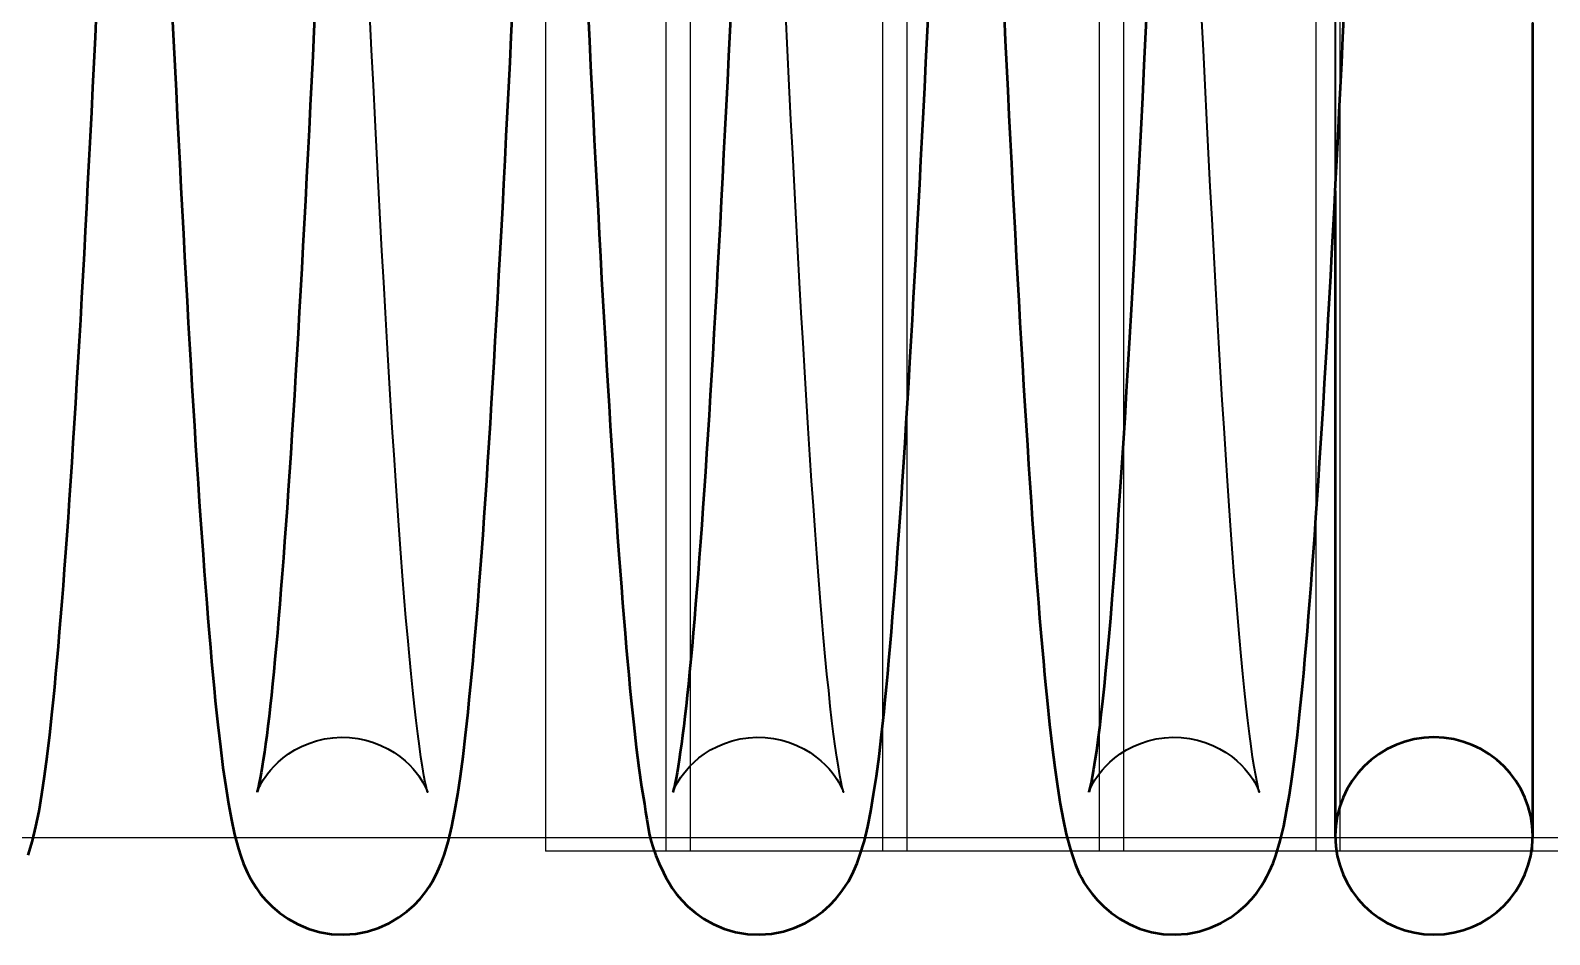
# Model space of a CAD drawing. Header units: millimetres. Extents: x 1448 to 104164, y -19509 to -89.
# Drawn here: x 84826.7 to 84889.9, y -3056.7 to -3019.1 of the extents above; entities that cross this region are included whole.
import ezdxf

# ---------------------------------------------------------------- set-up
doc = ezdxf.new("R2010")
doc.units = ezdxf.units.MM
doc.header["$LTSCALE"] = 60
doc.header["$MEASUREMENT"] = 0
doc.layers.get('0').update_dxf_attribs({"linetype": 'CONTINUOUS'})
doc.layers.add('가려진 것(ISO)', color=7, linetype='CONTINUOUS', lineweight=35)
doc.layers.add('가시적인 것(ISO)', color=7, linetype='CONTINUOUS', lineweight=50)

# ---------------------------------------------------------------- blocks, each defined once
blk = doc.blocks.new('bvde')
at = {"color": 3}
for p, q in [((21501438.18, -50950296.858), (21501438.18, -50950395.858)), ((21501446.18, -50950296.858), (21501446.18, -50950395.858)), ((21501447.18, -50950296.858), (21501447.18, -50950395.858)), ((21501455.18, -50950296.858), (21501455.18, -50950395.858)), ((21501456.18, -50950296.858), (21501456.18, -50950395.858)), ((21501464.18, -50950296.858), (21501464.18, -50950395.858)), ((21501465.18, -50950296.858), (21501465.18, -50950395.858)), ((21501473.18, -50950296.858), (21501473.18, -50950395.858)), ((21501474.18, -50950296.858), (21501474.18, -50950395.858)), ((21501479.18, -50950296.858), (21501479.18, -50950395.858)), ((21501412.18, -50950395.858), (21501479.18, -50950395.858))]:
    blk.add_line(p, q, dxfattribs=at)
blk = doc.blocks.new('토션스프링1')
at = {"layer": '가려진 것(ISO)', "flags": 128}
for points in [[(21462162.656, -50955475.137), (21462162.656, -50955476.191), (21462162.656, -50955477.234), (21462162.656, -50955478.263), (21462162.656, -50955479.28), (21462162.656, -50955480.285), (21462162.656, -50955481.279), (21462162.656, -50955482.262)], [(21462172.894, -50955507.244), (21462172.889, -50955507.229), (21462172.869, -50955507.177), (21462172.828, -50955507.083), (21462172.758, -50955506.94), (21462172.707, -50955506.847), (21462172.642, -50955506.739), (21462172.561, -50955506.617), (21462172.461, -50955506.478), (21462172.338, -50955506.326), (21462172.191, -50955506.163), (21462172.018, -50955505.994), (21462171.816, -50955505.822), (21462171.586, -50955505.652), (21462171.329, -50955505.491), (21462171.05, -50955505.344), (21462170.749, -50955505.217), (21462170.43, -50955505.114), (21462170.096, -50955505.035), (21462169.754, -50955504.985), (21462169.407, -50955504.965), (21462169.059, -50955504.976), (21462168.715, -50955505.017), (21462168.378, -50955505.086), (21462168.055, -50955505.182), (21462167.748, -50955505.303), (21462167.461, -50955505.445), (21462167.197, -50955505.602), (21462166.958, -50955505.768), (21462166.749, -50955505.94), (21462166.567, -50955506.111), (21462166.411, -50955506.277), (21462166.282, -50955506.432), (21462166.174, -50955506.572), (21462166.087, -50955506.699), (21462166.016, -50955506.811), (21462165.961, -50955506.91), (21462165.885, -50955507.065), (21462165.842, -50955507.166), (21462165.82, -50955507.224), (21462165.813, -50955507.244), (21462165.816, -50955507.234), (21462165.826, -50955507.197), (21462165.841, -50955507.137), (21462165.86, -50955507.056), (21462165.907, -50955506.837), (21462165.963, -50955506.547), (21462166.025, -50955506.195), (21462166.089, -50955505.788), (21462166.154, -50955505.333), (21462166.22, -50955504.827), (21462166.287, -50955504.272), (21462166.356, -50955503.671), (21462166.425, -50955503.023), (21462166.495, -50955502.331), (21462166.565, -50955501.596), (21462166.636, -50955500.819), (21462166.707, -50955500.001), (21462166.778, -50955499.144), (21462166.85, -50955498.25), (21462166.921, -50955497.319), (21462166.992, -50955496.353), (21462167.063, -50955495.347), (21462167.134, -50955494.304), (21462167.205, -50955493.225), (21462167.277, -50955492.111), (21462167.348, -50955490.962), (21462167.42, -50955489.781), (21462167.491, -50955488.569), (21462167.563, -50955487.327), (21462167.635, -50955486.056), (21462167.706, -50955484.757), (21462167.777, -50955483.432), (21462167.849, -50955482.082), (21462167.92, -50955480.705), (21462167.992, -50955479.3), (21462168.063, -50955477.869), (21462168.135, -50955476.413), (21462168.207, -50955474.934)], [(21462190.169, -50955507.244), (21462190.164, -50955507.229), (21462190.145, -50955507.177), (21462190.104, -50955507.083), (21462190.034, -50955506.94), (21462189.983, -50955506.847), (21462189.918, -50955506.739), (21462189.837, -50955506.616), (21462189.736, -50955506.478), (21462189.613, -50955506.325), (21462189.466, -50955506.162), (21462189.292, -50955505.993), (21462189.091, -50955505.821), (21462188.861, -50955505.652), (21462188.604, -50955505.491), (21462188.324, -50955505.344), (21462188.023, -50955505.217), (21462187.704, -50955505.113), (21462187.371, -50955505.035), (21462187.028, -50955504.985), (21462186.681, -50955504.965), (21462186.333, -50955504.976), (21462185.989, -50955505.017), (21462185.652, -50955505.087), (21462185.328, -50955505.183), (21462185.022, -50955505.304), (21462184.735, -50955505.445), (21462184.471, -50955505.603), (21462184.233, -50955505.77), (21462184.023, -50955505.941), (21462183.841, -50955506.112), (21462183.686, -50955506.278), (21462183.556, -50955506.433), (21462183.45, -50955506.574), (21462183.363, -50955506.702), (21462183.293, -50955506.815), (21462183.238, -50955506.913), (21462183.162, -50955507.065), (21462183.118, -50955507.166), (21462183.096, -50955507.223), (21462183.089, -50955507.244), (21462183.092, -50955507.234), (21462183.102, -50955507.197), (21462183.118, -50955507.136), (21462183.137, -50955507.055), (21462183.184, -50955506.836), (21462183.238, -50955506.549), (21462183.299, -50955506.199), (21462183.363, -50955505.792), (21462183.43, -50955505.333), (21462183.496, -50955504.828), (21462183.564, -50955504.275), (21462183.632, -50955503.674), (21462183.701, -50955503.027), (21462183.771, -50955502.336), (21462183.841, -50955501.601), (21462183.911, -50955500.825), (21462183.982, -50955500.007), (21462184.054, -50955499.15), (21462184.125, -50955498.254), (21462184.196, -50955497.322), (21462184.267, -50955496.353), (21462184.338, -50955495.35), (21462184.409, -50955494.31), (21462184.481, -50955493.232), (21462184.552, -50955492.119), (21462184.623, -50955490.971), (21462184.695, -50955489.79), (21462184.767, -50955488.577), (21462184.838, -50955487.333), (21462184.91, -50955486.061), (21462184.982, -50955484.76), (21462185.053, -50955483.433), (21462185.125, -50955482.08), (21462185.196, -50955480.703), (21462185.267, -50955479.301), (21462185.339, -50955477.873), (21462185.41, -50955476.418), (21462185.482, -50955474.94)], [(21462207.445, -50955507.244), (21462207.44, -50955507.229), (21462207.421, -50955507.177), (21462207.38, -50955507.083), (21462207.309, -50955506.94), (21462207.258, -50955506.847), (21462207.194, -50955506.739), (21462207.113, -50955506.617), (21462207.012, -50955506.478), (21462206.889, -50955506.326), (21462206.742, -50955506.163), (21462206.569, -50955505.994), (21462206.367, -50955505.822), (21462206.137, -50955505.652), (21462205.881, -50955505.491), (21462205.601, -50955505.344), (21462205.301, -50955505.217), (21462204.981, -50955505.114), (21462204.648, -50955505.035), (21462204.305, -50955504.985), (21462203.958, -50955504.965), (21462203.611, -50955504.976), (21462203.266, -50955505.017), (21462202.929, -50955505.086), (21462202.606, -50955505.182), (21462202.3, -50955505.303), (21462202.013, -50955505.445), (21462201.748, -50955505.602), (21462201.51, -50955505.768), (21462201.3, -50955505.94), (21462201.118, -50955506.111), (21462200.963, -50955506.277), (21462200.833, -50955506.432), (21462200.726, -50955506.572), (21462200.638, -50955506.699), (21462200.568, -50955506.811), (21462200.512, -50955506.91), (21462200.437, -50955507.065), (21462200.394, -50955507.166), (21462200.371, -50955507.224), (21462200.364, -50955507.244), (21462200.368, -50955507.234), (21462200.378, -50955507.197), (21462200.393, -50955507.137), (21462200.412, -50955507.056), (21462200.458, -50955506.837), (21462200.514, -50955506.547), (21462200.576, -50955506.195), (21462200.64, -50955505.788), (21462200.705, -50955505.333), (21462200.772, -50955504.827), (21462200.839, -50955504.272), (21462200.907, -50955503.671), (21462200.976, -50955503.023), (21462201.046, -50955502.331), (21462201.117, -50955501.596), (21462201.188, -50955500.819), (21462201.259, -50955500.001), (21462201.33, -50955499.144), (21462201.401, -50955498.25), (21462201.472, -50955497.319), (21462201.543, -50955496.353), (21462201.614, -50955495.347), (21462201.685, -50955494.304), (21462201.757, -50955493.225), (21462201.828, -50955492.111), (21462201.9, -50955490.962), (21462201.971, -50955489.781), (21462202.043, -50955488.569), (21462202.114, -50955487.327), (21462202.186, -50955486.056), (21462202.258, -50955484.757), (21462202.329, -50955483.432), (21462202.4, -50955482.082), (21462202.472, -50955480.705), (21462202.543, -50955479.3), (21462202.615, -50955477.869), (21462202.686, -50955476.413), (21462202.758, -50955474.934)]]:
    blk.add_lwpolyline(points, dxfattribs=at)
at = {"layer": '가시적인 것(ISO)'}
blk.add_line((21462162.656, -50955482.262), (21462162.656, -50955509.064), dxfattribs=at)
at = {"layer": '가시적인 것(ISO)', "flags": 128}
for points in [[(21462154.456, -50955509.064), (21462154.456, -50955508.968), (21462154.456, -50955508.891), (21462154.456, -50955508.759), (21462154.456, -50955508.587), (21462154.456, -50955508.378), (21462154.456, -50955508.131), (21462154.456, -50955507.846), (21462154.456, -50955507.523), (21462154.456, -50955507.162), (21462154.456, -50955506.765), (21462154.456, -50955506.331), (21462154.456, -50955505.861), (21462154.456, -50955505.353), (21462154.456, -50955504.808), (21462154.456, -50955504.227), (21462154.456, -50955503.608), (21462154.456, -50955502.955), (21462154.456, -50955502.266), (21462154.456, -50955501.542), (21462154.456, -50955500.786), (21462154.456, -50955499.995), (21462154.456, -50955499.173), (21462154.456, -50955498.319), (21462154.456, -50955497.433), (21462154.456, -50955496.517), (21462154.456, -50955495.571), (21462154.456, -50955494.593), (21462154.456, -50955493.583), (21462154.456, -50955492.542), (21462154.456, -50955491.472), (21462154.456, -50955490.373), (21462154.456, -50955489.247), (21462154.456, -50955488.093), (21462154.456, -50955486.915), (21462154.456, -50955485.711), (21462154.456, -50955484.484), (21462154.456, -50955483.235), (21462154.456, -50955481.964), (21462154.456, -50955480.672), (21462154.456, -50955479.358), (21462154.456, -50955478.021), (21462154.456, -50955476.661), (21462154.456, -50955475.281)], [(21462170.468, -50955474.274), (21462170.535, -50955475.664), (21462170.602, -50955477.034), (21462170.669, -50955478.384), (21462170.735, -50955479.71), (21462170.802, -50955481.014), (21462170.869, -50955482.293), (21462170.935, -50955483.552), (21462171.002, -50955484.788), (21462171.069, -50955486.002), (21462171.136, -50955487.191), (21462171.202, -50955488.354), (21462171.269, -50955489.492), (21462171.336, -50955490.602), (21462171.403, -50955491.684), (21462171.469, -50955492.736), (21462171.536, -50955493.758), (21462171.603, -50955494.749), (21462171.669, -50955495.706), (21462171.735, -50955496.632), (21462171.801, -50955497.527), (21462171.868, -50955498.39), (21462171.934, -50955499.22), (21462172, -50955500.017), (21462172.066, -50955500.779), (21462172.131, -50955501.505), (21462172.197, -50955502.195), (21462172.262, -50955502.847), (21462172.326, -50955503.461), (21462172.39, -50955504.036), (21462172.454, -50955504.572), (21462172.517, -50955505.068), (21462172.579, -50955505.522), (21462172.64, -50955505.931), (21462172.698, -50955506.293), (21462172.752, -50955506.604), (21462172.803, -50955506.864), (21462172.847, -50955507.064), (21462172.88, -50955507.196), (21462172.89, -50955507.232), (21462172.894, -50955507.244)], [(21462187.757, -50955474.557), (21462187.808, -50955475.613), (21462187.859, -50955476.659), (21462187.91, -50955477.692), (21462187.961, -50955478.714), (21462188.012, -50955479.722), (21462188.063, -50955480.718), (21462188.113, -50955481.699), (21462188.164, -50955482.666), (21462188.215, -50955483.619), (21462188.265, -50955484.559), (21462188.316, -50955485.486), (21462188.367, -50955486.4), (21462188.418, -50955487.3), (21462188.468, -50955488.185), (21462188.519, -50955489.055), (21462188.57, -50955489.91), (21462188.621, -50955490.749), (21462188.672, -50955491.572), (21462188.722, -50955492.378), (21462188.773, -50955493.166), (21462188.824, -50955493.937), (21462188.874, -50955494.69), (21462188.925, -50955495.425), (21462188.975, -50955496.14), (21462189.026, -50955496.836), (21462189.076, -50955497.513), (21462189.126, -50955498.172), (21462189.177, -50955498.813), (21462189.227, -50955499.434), (21462189.277, -50955500.036), (21462189.327, -50955500.618), (21462189.377, -50955501.18), (21462189.427, -50955501.72), (21462189.477, -50955502.24), (21462189.527, -50955502.738), (21462189.576, -50955503.214), (21462189.625, -50955503.667), (21462189.673, -50955504.098), (21462189.721, -50955504.505), (21462189.77, -50955504.889), (21462189.817, -50955505.25), (21462189.864, -50955505.587), (21462189.911, -50955505.897), (21462189.955, -50955506.181), (21462189.998, -50955506.435), (21462190.038, -50955506.66), (21462190.076, -50955506.854), (21462190.111, -50955507.014), (21462190.14, -50955507.137), (21462190.161, -50955507.216), (21462190.169, -50955507.244)], [(21462205.033, -50955474.561), (21462205.084, -50955475.618), (21462205.135, -50955476.662), (21462205.186, -50955477.695), (21462205.237, -50955478.715), (21462205.288, -50955479.722), (21462205.338, -50955480.716), (21462205.389, -50955481.695), (21462205.44, -50955482.662), (21462205.49, -50955483.616), (21462205.541, -50955484.558), (21462205.592, -50955485.486), (21462205.643, -50955486.401), (21462205.693, -50955487.302), (21462205.744, -50955488.187), (21462205.795, -50955489.058), (21462205.846, -50955489.913), (21462205.897, -50955490.752), (21462205.948, -50955491.575), (21462205.998, -50955492.38), (21462206.049, -50955493.168), (21462206.1, -50955493.939), (21462206.15, -50955494.69), (21462206.2, -50955495.423), (21462206.251, -50955496.137), (21462206.301, -50955496.834), (21462206.352, -50955497.512), (21462206.402, -50955498.172), (21462206.452, -50955498.813), (21462206.503, -50955499.434), (21462206.553, -50955500.037), (21462206.603, -50955500.619), (21462206.653, -50955501.181), (21462206.703, -50955501.721), (21462206.753, -50955502.241), (21462206.802, -50955502.739), (21462206.851, -50955503.214), (21462206.9, -50955503.667), (21462206.949, -50955504.097), (21462206.997, -50955504.505), (21462207.046, -50955504.89), (21462207.093, -50955505.251), (21462207.14, -50955505.587), (21462207.186, -50955505.898), (21462207.231, -50955506.18), (21462207.273, -50955506.435), (21462207.314, -50955506.66), (21462207.352, -50955506.854), (21462207.387, -50955507.014), (21462207.416, -50955507.137), (21462207.437, -50955507.216), (21462207.445, -50955507.244)], [(21462176.415, -50955474.952), (21462176.364, -50955476.008), (21462176.313, -50955477.054), (21462176.262, -50955478.089), (21462176.211, -50955479.113), (21462176.16, -50955480.124), (21462176.109, -50955481.123), (21462176.059, -50955482.108), (21462176.008, -50955483.08), (21462175.957, -50955484.037), (21462175.906, -50955484.98), (21462175.855, -50955485.908), (21462175.805, -50955486.822), (21462175.754, -50955487.723), (21462175.703, -50955488.611), (21462175.652, -50955489.484), (21462175.601, -50955490.342), (21462175.55, -50955491.186), (21462175.499, -50955492.014), (21462175.448, -50955492.826), (21462175.396, -50955493.623), (21462175.345, -50955494.403), (21462175.294, -50955495.166), (21462175.243, -50955495.912), (21462175.192, -50955496.641), (21462175.141, -50955497.352), (21462175.089, -50955498.044), (21462175.038, -50955498.718), (21462174.987, -50955499.373), (21462174.936, -50955500.009), (21462174.885, -50955500.626), (21462174.834, -50955501.224), (21462174.783, -50955501.804), (21462174.732, -50955502.365), (21462174.681, -50955502.908), (21462174.63, -50955503.434), (21462174.526, -50955504.43), (21462174.42, -50955505.357), (21462174.312, -50955506.214), (21462174.2, -50955507.002), (21462174.084, -50955507.725), (21462173.963, -50955508.381), (21462173.834, -50955508.989), (21462173.672, -50955509.587), (21462173.572, -50955509.896), (21462173.456, -50955510.226), (21462173.305, -50955510.595), (21462173.204, -50955510.797), (21462173.081, -50955511.01), (21462172.932, -50955511.236), (21462172.751, -50955511.476), (21462172.534, -50955511.731), (21462172.274, -50955511.996), (21462171.965, -50955512.261), (21462171.61, -50955512.511), (21462171.21, -50955512.734), (21462170.769, -50955512.919), (21462170.297, -50955513.057), (21462169.805, -50955513.14), (21462169.303, -50955513.163), (21462168.801, -50955513.127), (21462168.312, -50955513.034), (21462167.848, -50955512.886), (21462167.414, -50955512.692), (21462167.021, -50955512.463), (21462166.676, -50955512.21), (21462166.378, -50955511.945), (21462166.127, -50955511.679), (21462165.92, -50955511.424), (21462165.75, -50955511.182), (21462165.61, -50955510.956), (21462165.495, -50955510.746), (21462165.397, -50955510.551), (21462165.243, -50955510.196), (21462165.126, -50955509.872), (21462164.942, -50955509.264), (21462164.798, -50955508.662), (21462164.676, -50955508.034), (21462164.561, -50955507.35), (21462164.448, -50955506.594), (21462164.338, -50955505.766), (21462164.23, -50955504.866), (21462164.124, -50955503.894), (21462164.019, -50955502.85), (21462163.967, -50955502.301), (21462163.916, -50955501.735), (21462163.865, -50955501.15), (21462163.814, -50955500.548), (21462163.763, -50955499.928), (21462163.712, -50955499.29), (21462163.661, -50955498.635), (21462163.61, -50955497.961), (21462163.56, -50955497.27), (21462163.509, -50955496.562), (21462163.458, -50955495.835), (21462163.407, -50955495.09), (21462163.356, -50955494.327), (21462163.305, -50955493.546), (21462163.254, -50955492.748), (21462163.203, -50955491.933), (21462163.151, -50955491.101), (21462163.1, -50955490.254), (21462163.049, -50955489.391), (21462162.998, -50955488.512), (21462162.947, -50955487.619), (21462162.896, -50955486.712), (21462162.845, -50955485.79), (21462162.794, -50955484.856), (21462162.743, -50955483.908), (21462162.692, -50955482.947), (21462162.641, -50955481.975), (21462162.59, -50955480.99), (21462162.539, -50955479.995), (21462162.489, -50955478.988), (21462162.438, -50955477.968), (21462162.387, -50955476.936), (21462162.336, -50955475.891), (21462162.286, -50955474.835)], [(21462193.69, -50955474.963), (21462193.639, -50955476.02), (21462193.588, -50955477.066), (21462193.537, -50955478.101), (21462193.486, -50955479.125), (21462193.436, -50955480.135), (21462193.385, -50955481.133), (21462193.334, -50955482.117), (21462193.283, -50955483.087), (21462193.232, -50955484.043), (21462193.182, -50955484.985), (21462193.131, -50955485.914), (21462193.08, -50955486.83), (21462193.029, -50955487.732), (21462192.978, -50955488.621), (21462192.927, -50955489.495), (21462192.876, -50955490.354), (21462192.825, -50955491.198), (21462192.774, -50955492.027), (21462192.723, -50955492.84), (21462192.671, -50955493.637), (21462192.62, -50955494.417), (21462192.569, -50955495.18), (21462192.518, -50955495.925), (21462192.467, -50955496.653), (21462192.416, -50955497.363), (21462192.364, -50955498.054), (21462192.313, -50955498.726), (21462192.262, -50955499.38), (21462192.211, -50955500.015), (21462192.16, -50955500.632), (21462192.109, -50955501.231), (21462192.058, -50955501.812), (21462192.007, -50955502.375), (21462191.955, -50955502.92), (21462191.904, -50955503.446), (21462191.799, -50955504.446), (21462191.692, -50955505.374), (21462191.584, -50955506.232), (21462191.472, -50955507.018), (21462191.358, -50955507.733), (21462191.307, -50955508.059), (21462191.259, -50955508.367), (21462191.154, -50955508.956), (21462191.085, -50955509.251), (21462190.997, -50955509.554), (21462190.886, -50955509.874), (21462190.745, -50955510.216), (21462190.569, -50955510.588), (21462190.465, -50955510.788), (21462190.345, -50955511.002), (21462190.199, -50955511.234), (21462190.021, -50955511.479), (21462189.806, -50955511.736), (21462189.546, -50955512.001), (21462189.238, -50955512.264), (21462188.883, -50955512.513), (21462188.48, -50955512.736), (21462188.038, -50955512.921), (21462187.567, -50955513.059), (21462187.075, -50955513.14), (21462186.572, -50955513.163), (21462186.07, -50955513.127), (21462185.583, -50955513.032), (21462185.117, -50955512.883), (21462184.683, -50955512.689), (21462184.292, -50955512.46), (21462183.947, -50955512.206), (21462183.649, -50955511.94), (21462183.399, -50955511.675), (21462183.193, -50955511.42), (21462183.023, -50955511.178), (21462182.884, -50955510.952), (21462182.768, -50955510.743), (21462182.671, -50955510.548), (21462182.519, -50955510.193), (21462182.4, -50955509.869), (21462182.217, -50955509.262), (21462182.078, -50955508.665), (21462181.952, -50955508.03), (21462181.833, -50955507.335), (21462181.719, -50955506.578), (21462181.61, -50955505.757), (21462181.505, -50955504.868), (21462181.401, -50955503.91), (21462181.35, -50955503.403), (21462181.299, -50955502.878), (21462181.248, -50955502.334), (21462181.197, -50955501.77), (21462181.145, -50955501.187), (21462181.094, -50955500.584), (21462181.043, -50955499.962), (21462180.991, -50955499.32), (21462180.94, -50955498.659), (21462180.888, -50955497.979), (21462180.837, -50955497.281), (21462180.785, -50955496.566), (21462180.734, -50955495.833), (21462180.682, -50955495.082), (21462180.631, -50955494.315), (21462180.58, -50955493.531), (21462180.528, -50955492.731), (21462180.477, -50955491.915), (21462180.426, -50955491.084), (21462180.375, -50955490.237), (21462180.324, -50955489.376), (21462180.273, -50955488.501), (21462180.222, -50955487.611), (21462180.171, -50955486.708), (21462180.12, -50955485.791), (21462180.07, -50955484.861), (21462180.019, -50955483.917), (21462179.968, -50955482.957), (21462179.917, -50955481.984), (21462179.866, -50955480.996), (21462179.815, -50955479.996), (21462179.764, -50955478.982), (21462179.713, -50955477.957), (21462179.662, -50955476.92), (21462179.611, -50955475.872), (21462179.56, -50955474.813)], [(21462210.966, -50955474.962), (21462210.915, -50955476.019), (21462210.864, -50955477.065), (21462210.813, -50955478.1), (21462210.762, -50955479.124), (21462210.711, -50955480.136), (21462210.66, -50955481.134), (21462210.609, -50955482.12), (21462210.559, -50955483.092), (21462210.508, -50955484.049), (21462210.457, -50955484.992), (21462210.406, -50955485.92), (21462210.355, -50955486.835), (21462210.305, -50955487.736), (21462210.254, -50955488.623), (21462210.203, -50955489.496), (21462210.152, -50955490.355), (21462210.101, -50955491.198), (21462210.05, -50955492.027), (21462209.998, -50955492.839), (21462209.947, -50955493.636), (21462209.896, -50955494.416), (21462209.845, -50955495.179), (21462209.794, -50955495.925), (21462209.742, -50955496.654), (21462209.691, -50955497.364), (21462209.64, -50955498.057), (21462209.589, -50955498.731), (21462209.538, -50955499.385), (21462209.486, -50955500.021), (21462209.435, -50955500.638), (21462209.385, -50955501.236), (21462209.334, -50955501.815), (21462209.283, -50955502.377), (21462209.232, -50955502.92), (21462209.18, -50955503.445), (21462209.077, -50955504.441), (21462208.971, -50955505.366), (21462208.862, -50955506.223), (21462208.75, -50955507.011), (21462208.634, -50955507.733), (21462208.513, -50955508.389), (21462208.381, -50955508.999), (21462208.22, -50955509.597), (21462208.123, -50955509.904), (21462208.005, -50955510.23), (21462207.844, -50955510.591), (21462207.742, -50955510.79), (21462207.62, -50955511.002), (21462207.475, -50955511.232), (21462207.297, -50955511.478), (21462207.082, -50955511.735), (21462206.822, -50955512.001), (21462206.514, -50955512.264), (21462206.159, -50955512.513), (21462205.755, -50955512.736), (21462205.314, -50955512.921), (21462204.843, -50955513.059), (21462204.351, -50955513.14), (21462203.847, -50955513.163), (21462203.346, -50955513.127), (21462202.859, -50955513.032), (21462202.392, -50955512.883), (21462201.959, -50955512.689), (21462201.568, -50955512.46), (21462201.222, -50955512.205), (21462200.924, -50955511.94), (21462200.675, -50955511.676), (21462200.469, -50955511.42), (21462200.299, -50955511.178), (21462200.16, -50955510.952), (21462200.044, -50955510.743), (21462199.947, -50955510.548), (21462199.795, -50955510.193), (21462199.675, -50955509.868), (21462199.494, -50955509.263), (21462199.354, -50955508.666), (21462199.226, -50955508.026), (21462199.107, -50955507.331), (21462198.994, -50955506.578), (21462198.887, -50955505.761), (21462198.782, -50955504.877), (21462198.731, -50955504.408), (21462198.68, -50955503.921), (21462198.628, -50955503.414), (21462198.577, -50955502.888), (21462198.525, -50955502.341), (21462198.473, -50955501.774), (21462198.421, -50955501.188), (21462198.37, -50955500.582), (21462198.318, -50955499.957), (21462198.266, -50955499.313), (21462198.215, -50955498.65), (21462198.163, -50955497.969), (21462198.112, -50955497.271), (21462198.06, -50955496.555), (21462198.009, -50955495.821), (21462197.957, -50955495.071), (21462197.906, -50955494.304), (21462197.855, -50955493.521), (21462197.804, -50955492.722), (21462197.752, -50955491.908), (21462197.701, -50955491.078), (21462197.65, -50955490.233), (21462197.599, -50955489.373), (21462197.549, -50955488.499), (21462197.498, -50955487.611), (21462197.447, -50955486.71), (21462197.396, -50955485.793), (21462197.345, -50955484.86), (21462197.294, -50955483.913), (21462197.243, -50955482.952), (21462197.193, -50955481.976), (21462197.142, -50955480.988), (21462197.091, -50955479.986), (21462197.04, -50955478.972), (21462196.989, -50955477.947), (21462196.937, -50955476.91), (21462196.887, -50955475.862), (21462196.836, -50955474.804)], [(21462216.952, -50955509.869), (21462216.769, -50955509.262), (21462216.629, -50955508.665), (21462216.503, -50955508.03), (21462216.384, -50955507.335), (21462216.271, -50955506.578), (21462216.162, -50955505.757), (21462216.056, -50955504.868), (21462215.953, -50955503.91), (21462215.902, -50955503.403), (21462215.851, -50955502.878), (21462215.8, -50955502.334), (21462215.748, -50955501.77), (21462215.697, -50955501.187), (21462215.646, -50955500.584), (21462215.594, -50955499.962), (21462215.543, -50955499.32), (21462215.491, -50955498.659), (21462215.44, -50955497.979), (21462215.388, -50955497.281), (21462215.337, -50955496.566), (21462215.285, -50955495.833), (21462215.234, -50955495.082), (21462215.183, -50955494.315), (21462215.131, -50955493.531), (21462215.08, -50955492.731), (21462215.029, -50955491.915), (21462214.978, -50955491.084), (21462214.926, -50955490.237), (21462214.875, -50955489.376), (21462214.824, -50955488.501), (21462214.773, -50955487.611), (21462214.723, -50955486.708), (21462214.672, -50955485.791), (21462214.621, -50955484.861), (21462214.57, -50955483.917), (21462214.52, -50955482.957), (21462214.469, -50955481.984), (21462214.418, -50955480.996), (21462214.367, -50955479.996), (21462214.316, -50955478.982), (21462214.265, -50955477.957), (21462214.214, -50955476.92), (21462214.163, -50955475.872), (21462214.112, -50955474.813)]]:
    blk.add_lwpolyline(points, dxfattribs=at)
at = {"layer": '가시적인 것(ISO)'}
blk.add_circle((21462158.556, -50955509.064), 4.1, dxfattribs=at)
blk.add_blockref('bvde', (-39283.72, -5113.839))
blk = doc.blocks.new('토션스프링12345')
blk.add_blockref('토션스프링1', (1400.606, -3974.283))

msp = doc.modelspace()

# ---------------------------------------------------------------- linework, layer by layer
at = {"color": 3}
msp.add_line((85582.442, -3052.641), (79782.442, -3052.641), dxfattribs=at)

# ---------------------------------------------------------------- block references
at = {"xscale": -1}
msp.add_blockref('토션스프링12345', (21548444.213, 50956430.79), dxfattribs=at)

doc.saveas('drawing.dxf')
